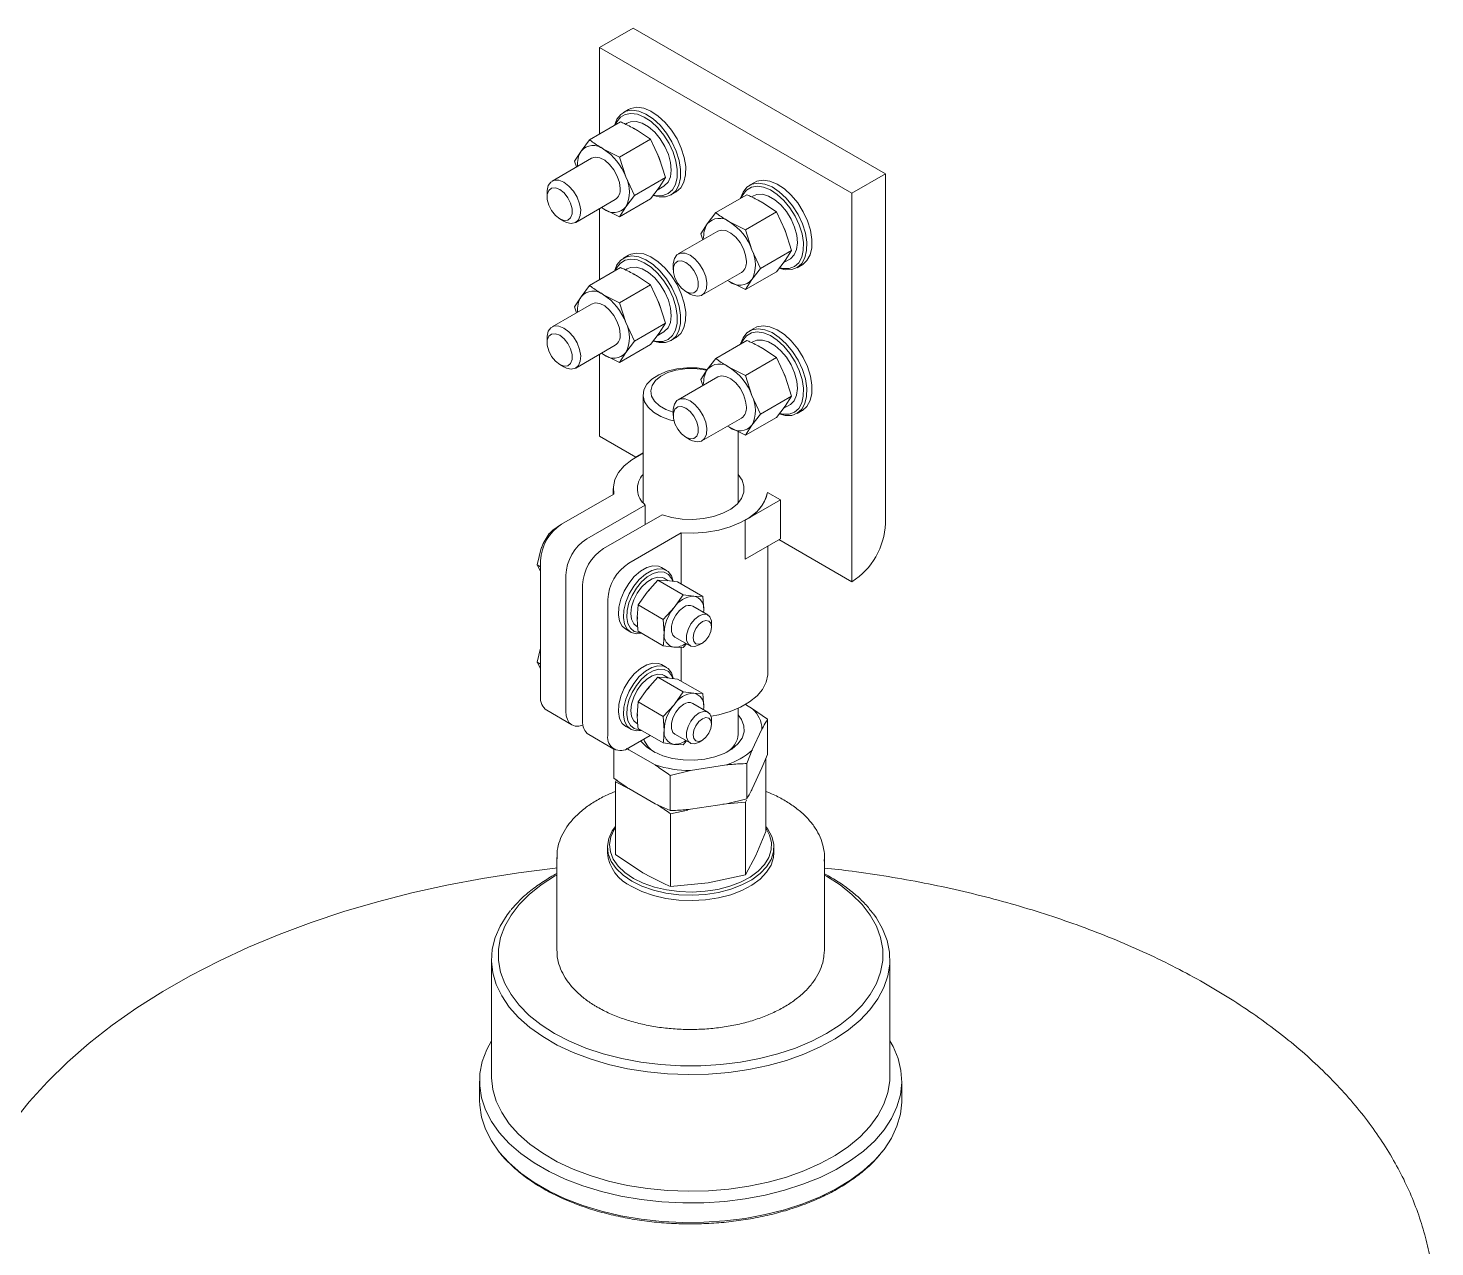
# Model space of a CAD drawing. Header units: millimetres. Extents: x 30710 to 48779, y -19256 to -8564.
# Drawn here: x 40227.6 to 40464.2, y -14666.8 to -14461.9 of the extents above; entities that cross this region are included whole.
import ezdxf

# ---------------------------------------------------------------- set-up
doc = ezdxf.new("R2010")
doc.units = ezdxf.units.MM
doc.header["$LTSCALE"] = 10
doc.layers.add('粗实线', color=4, linetype='Continuous', lineweight=18)

msp = doc.modelspace()

# ---------------------------------------------------------------- linework, layer by layer
at = {"layer": '粗实线'}
for p, q in [((40329.361, -14461.877), (40323.704, -14465.143)), ((40371.787, -14486.37), (40329.361, -14461.877)), ((40366.131, -14489.635), (40323.704, -14465.143)), ((40323.704, -14465.143), (40323.704, -14479.677)), ((40328.543, -14475.565), (40327.695, -14476.055)), ((40327.236, -14477.638), (40322.011, -14480.655)), ((40328.343, -14477.831), (40328.034, -14478.009)), ((40329.927, -14478.983), (40332.257, -14480.536)), ((40322.011, -14480.655), (40320.575, -14482.545)), ((40332.257, -14480.536), (40327.031, -14483.553)), ((40332.257, -14480.536), (40333.692, -14483.667)), ((40322.341, -14483.765), (40315.694, -14487.602)), ((40320.575, -14482.545), (40319.5, -14484.226)), ((40327.031, -14483.553), (40324.341, -14482.208)), ((40328.106, -14486.892), (40327.031, -14483.553)), ((40333.692, -14483.667), (40334.767, -14487.006)), ((40319.5, -14484.226), (40319.82, -14485.22)), ((40329.541, -14490.023), (40328.106, -14486.892)), ((40334.767, -14487.006), (40329.541, -14490.023)), ((40333.381, -14489.098), (40334.481, -14488.463)), ((40334.767, -14487.006), (40333.692, -14488.688)), ((40349.757, -14487.811), (40348.908, -14488.301)), ((40371.787, -14486.37), (40366.131, -14489.635)), ((40371.787, -14545.16), (40371.787, -14486.37)), ((40314.865, -14489.433), (40314.865, -14490.249)), ((40319.694, -14494.53), (40326.34, -14490.693)), ((40332.257, -14490.578), (40327.031, -14493.595)), ((40328.106, -14491.913), (40329.541, -14490.023)), ((40333.692, -14488.688), (40332.257, -14490.578)), ((40335.694, -14489.912), (40336.543, -14489.422)), ((40348.449, -14489.884), (40343.224, -14492.901)), ((40349.556, -14490.077), (40349.247, -14490.255)), ((40366.131, -14489.635), (40366.131, -14554.958)), ((40323.704, -14492.215), (40323.704, -14504.173)), ((40324.005, -14492.041), (40324.341, -14492.249)), ((40324.012, -14492.037), (40324.341, -14492.249)), ((40324.341, -14492.249), (40327.031, -14493.595)), ((40327.031, -14493.595), (40328.106, -14491.913)), ((40343.224, -14492.901), (40341.788, -14494.791)), ((40353.47, -14492.783), (40348.244, -14495.799)), ((40351.14, -14491.229), (40353.47, -14492.783)), ((40353.47, -14492.783), (40354.905, -14495.913)), ((40316.986, -14493.924), (40317.693, -14494.332)), ((40341.788, -14494.791), (40340.714, -14496.473)), ((40348.244, -14495.799), (40345.554, -14494.454)), ((40343.554, -14496.011), (40336.907, -14499.848)), ((40340.714, -14496.473), (40341.033, -14497.466)), ((40349.319, -14499.138), (40348.244, -14495.799)), ((40354.905, -14495.913), (40355.98, -14499.252)), ((40328.543, -14500.061), (40327.695, -14500.551)), ((40350.754, -14502.269), (40349.319, -14499.138)), ((40355.98, -14499.252), (40350.754, -14502.269)), ((40355.98, -14499.252), (40354.905, -14500.934)), ((40327.236, -14502.134), (40322.011, -14505.151)), ((40328.343, -14502.327), (40328.034, -14502.505)), ((40336.079, -14501.679), (40336.079, -14502.496)), ((40353.47, -14502.824), (40348.244, -14505.841)), ((40349.319, -14504.159), (40350.754, -14502.269)), ((40354.905, -14500.934), (40353.47, -14502.824)), ((40354.594, -14501.344), (40355.694, -14500.709)), ((40356.907, -14502.158), (40357.756, -14501.668)), ((40322.011, -14505.151), (40320.575, -14507.041)), ((40332.257, -14505.033), (40327.031, -14508.049)), ((40329.927, -14503.479), (40332.257, -14505.033)), ((40332.257, -14505.033), (40333.692, -14508.163)), ((40340.907, -14506.776), (40347.554, -14502.939)), ((40345.218, -14504.287), (40345.554, -14504.496)), ((40345.225, -14504.283), (40345.554, -14504.496)), ((40345.554, -14504.496), (40348.244, -14505.841)), ((40348.244, -14505.841), (40349.319, -14504.159)), ((40320.575, -14507.041), (40319.5, -14508.723)), ((40327.031, -14508.049), (40324.341, -14506.704)), ((40338.2, -14506.17), (40338.907, -14506.578)), ((40322.341, -14508.261), (40315.694, -14512.098)), ((40319.5, -14508.723), (40319.82, -14509.716)), ((40328.106, -14511.388), (40327.031, -14508.049)), ((40333.692, -14508.163), (40334.767, -14511.502)), ((40329.541, -14514.519), (40328.106, -14511.388)), ((40334.767, -14511.502), (40329.541, -14514.519)), ((40334.767, -14511.502), (40333.692, -14513.184)), ((40349.757, -14512.308), (40348.908, -14512.797)), ((40314.865, -14513.929), (40314.865, -14514.746)), ((40328.106, -14516.409), (40329.541, -14514.519)), ((40333.692, -14513.184), (40332.257, -14515.074)), ((40333.381, -14513.594), (40334.481, -14512.959)), ((40335.694, -14514.408), (40336.543, -14513.918)), ((40348.449, -14514.38), (40343.224, -14517.397)), ((40349.556, -14514.573), (40349.247, -14514.751)), ((40319.694, -14519.026), (40326.34, -14515.189)), ((40323.704, -14516.711), (40323.704, -14530.466)), ((40324.005, -14516.537), (40324.341, -14516.746)), ((40324.012, -14516.533), (40324.341, -14516.746)), ((40324.341, -14516.746), (40327.031, -14518.091)), ((40332.257, -14515.074), (40327.031, -14518.091)), ((40327.031, -14518.091), (40328.106, -14516.409)), ((40351.14, -14515.726), (40353.47, -14517.279)), ((40316.986, -14518.42), (40317.693, -14518.828)), ((40341.788, -14519.287), (40340.714, -14520.969)), ((40343.224, -14517.397), (40341.788, -14519.287)), ((40348.244, -14520.295), (40345.554, -14518.95)), ((40353.47, -14517.279), (40348.244, -14520.295)), ((40353.47, -14517.279), (40354.905, -14520.41)), ((40343.554, -14520.507), (40336.907, -14524.344)), ((40340.714, -14520.969), (40341.033, -14521.962)), ((40349.319, -14523.634), (40348.244, -14520.295)), ((40354.905, -14520.41), (40355.98, -14523.749)), ((40331.006, -14523.579), (40331.006, -14541.678)), ((40350.754, -14526.765), (40349.319, -14523.634)), ((40355.98, -14523.749), (40350.754, -14526.765)), ((40355.98, -14523.749), (40354.905, -14525.43)), ((40336.079, -14526.175), (40336.079, -14526.992)), ((40354.905, -14525.43), (40353.47, -14527.32)), ((40354.594, -14525.84), (40355.694, -14525.205)), ((40356.907, -14526.654), (40357.756, -14526.164)), ((40340.907, -14531.272), (40347.554, -14527.435)), ((40345.218, -14528.783), (40345.554, -14528.992)), ((40345.225, -14528.779), (40345.554, -14528.992)), ((40353.47, -14527.32), (40348.244, -14530.337)), ((40348.244, -14530.337), (40349.319, -14528.655)), ((40349.319, -14528.655), (40350.754, -14526.765)), ((40329.812, -14533.992), (40323.704, -14530.466)), ((40338.2, -14530.666), (40338.907, -14531.074)), ((40345.554, -14528.992), (40348.244, -14530.337)), ((40347.006, -14541.678), (40347.006, -14529.718)), ((40329.814, -14533.991), (40331.006, -14533.302)), ((40326.104, -14540.215), (40317.3, -14545.297)), ((40326.006, -14539.298), (40326.006, -14540.271)), ((40351.957, -14539.949), (40354.11, -14541.192)), ((40321.543, -14547.746), (40331.387, -14542.063)), ((40331.387, -14542.063), (40331.387, -14545.329)), ((40348.199, -14544.604), (40354.11, -14541.192)), ((40354.11, -14541.192), (40354.11, -14547.724)), ((40316.947, -14545.502), (40317.299, -14545.314)), ((40334.216, -14543.696), (40324.371, -14549.379)), ((40348.199, -14544.604), (40348.199, -14551.136)), ((40315.436, -14546.986), (40315.221, -14546.862)), ((40328.614, -14551.828), (40337.418, -14546.746)), ((40337.418, -14546.746), (40337.418, -14555.329)), ((40348.199, -14551.136), (40354.11, -14547.724)), ((40313.18, -14552.123), (40313.885, -14549.31)), ((40352.006, -14570.326), (40352.006, -14548.938)), ((40366.131, -14554.958), (40353.854, -14547.872)), ((40313.765, -14552.461), (40313.18, -14552.123)), ((40313.765, -14553.2), (40313.18, -14552.123)), ((40313.765, -14551.421), (40313.765, -14574.284)), ((40334.937, -14553.042), (40334.089, -14552.552)), ((40318.007, -14553.87), (40318.007, -14576.733)), ((40331.684, -14556.682), (40333.49, -14554.688)), ((40333.49, -14554.688), (40337.739, -14557.141)), ((40333.49, -14554.688), (40335.019, -14554.758)), ((40335.239, -14554.786), (40334.54, -14554.382)), ((40335.019, -14554.758), (40336.824, -14554.986)), ((40320.836, -14555.503), (40320.836, -14578.366)), ((40330.155, -14558.836), (40331.684, -14556.682)), ((40337.739, -14557.141), (40336.21, -14559.295)), ((40336.824, -14554.986), (40341.073, -14557.439)), ((40339.544, -14557.37), (40337.739, -14557.141)), ((40325.078, -14557.952), (40325.078, -14580.815)), ((40330.017, -14560.979), (40330.155, -14558.836)), ((40330.155, -14558.836), (40334.404, -14561.289)), ((40336.21, -14559.295), (40334.404, -14561.289)), ((40341.923, -14560.538), (40339.377, -14559.069)), ((40341.073, -14557.439), (40339.544, -14557.37)), ((40341.211, -14559.742), (40341.073, -14557.439)), ((40334.404, -14561.289), (40334.543, -14563.592)), ((40341.192, -14560.117), (40341.211, -14559.742)), ((40341.196, -14560.119), (40341.211, -14559.742)), ((40342.544, -14562.565), (40342.544, -14561.912)), ((40328.089, -14562.945), (40328.938, -14563.434)), ((40329.9, -14562.421), (40330.092, -14562.532)), ((40330.155, -14563.282), (40334.404, -14565.735)), ((40336.377, -14564.265), (40338.923, -14565.735)), ((40313.18, -14568.454), (40313.765, -14566.121)), ((40334.404, -14565.735), (40336.21, -14565.964)), ((40336.21, -14565.964), (40337.739, -14566.033)), ((40337.418, -14566.019), (40337.418, -14571.66)), ((40337.739, -14566.033), (40338.323, -14565.388)), ((40340.423, -14565.586), (40340.989, -14565.259)), ((40313.765, -14568.792), (40313.18, -14568.454)), ((40313.765, -14569.531), (40313.18, -14568.454)), ((40334.937, -14569.373), (40334.089, -14568.883)), ((40331.684, -14573.013), (40333.49, -14571.019)), ((40333.49, -14571.019), (40337.739, -14573.472)), ((40333.49, -14571.019), (40335.019, -14571.088)), ((40335.239, -14571.116), (40334.54, -14570.713)), ((40335.019, -14571.088), (40336.824, -14571.317)), ((40336.824, -14571.317), (40341.073, -14573.77)), ((40330.155, -14575.167), (40331.684, -14573.013)), ((40337.739, -14573.472), (40336.21, -14575.626)), ((40339.544, -14573.701), (40337.739, -14573.472)), ((40341.073, -14573.77), (40339.544, -14573.701)), ((40341.211, -14576.073), (40341.073, -14573.77)), ((40330.017, -14577.31), (40330.155, -14575.167)), ((40330.155, -14575.167), (40334.404, -14577.62)), ((40336.21, -14575.626), (40334.404, -14577.62)), ((40341.923, -14576.869), (40339.377, -14575.4)), ((40341.192, -14576.448), (40341.211, -14576.073)), ((40341.196, -14576.45), (40341.211, -14576.073)), ((40349.414, -14576.304), (40348.225, -14575.618)), ((40314.8, -14576.573), (40319.043, -14579.022)), ((40334.404, -14577.62), (40334.543, -14579.923)), ((40342.544, -14578.896), (40342.544, -14578.243)), ((40347.006, -14580.594), (40347.006, -14576.241)), ((40351.926, -14578.055), (40349.414, -14576.304)), ((40351.926, -14578.055), (40351.926, -14583.986)), ((40321.872, -14580.655), (40326.114, -14583.104)), ((40328.089, -14579.275), (40328.938, -14579.765)), ((40328.614, -14582.857), (40332.194, -14580.79)), ((40329.9, -14578.752), (40330.092, -14578.862)), ((40330.155, -14579.613), (40334.404, -14582.066)), ((40336.377, -14580.596), (40338.923, -14582.066)), ((40349.383, -14583.232), (40351.006, -14579.735)), ((40326.087, -14583.089), (40326.087, -14587.982)), ((40328.186, -14583.012), (40328.599, -14583.201)), ((40328.599, -14583.201), (40328.388, -14582.979)), ((40328.599, -14583.201), (40333.033, -14585.761)), ((40334.404, -14582.066), (40336.21, -14582.295)), ((40336.21, -14582.295), (40337.739, -14582.364)), ((40337.739, -14582.364), (40338.323, -14581.719)), ((40340.423, -14581.917), (40340.989, -14581.59)), ((40348.464, -14585.513), (40349.383, -14583.232)), ((40348.464, -14585.513), (40348.464, -14591.444)), ((40351.926, -14583.986), (40351.006, -14586.267)), ((40351.646, -14584.713), (40351.646, -14596.929)), ((40335.545, -14587.511), (40338.976, -14586.68)), ((40335.545, -14587.511), (40335.545, -14593.442)), ((40338.976, -14586.68), (40345.033, -14585.743)), ((40349.383, -14589.764), (40351.006, -14586.267)), ((40326.511, -14588.281), (40326.367, -14588.623)), ((40326.367, -14588.623), (40326.367, -14600.839)), ((40326.367, -14588.623), (40328.561, -14589.708)), ((40328.599, -14589.733), (40333.033, -14592.293)), ((40335.545, -14593.442), (40333.033, -14592.293)), ((40338.976, -14593.212), (40345.033, -14592.275)), ((40344.412, -14592.371), (40348.259, -14592.01)), ((40348.464, -14591.444), (40345.033, -14592.275)), ((40348.259, -14592.01), (40348.409, -14591.653)), ((40348.259, -14592.01), (40348.259, -14604.226)), ((40335.62, -14593.965), (40338.513, -14593.342)), ((40335.62, -14593.965), (40335.62, -14606.181)), ((40351.646, -14596.929), (40349.952, -14600.961)), ((40325.006, -14599.574), (40325.006, -14600.493)), ((40353.006, -14600.493), (40353.006, -14599.574)), ((40316.506, -14601.309), (40316.506, -14616.823)), ((40316.509, -14601.515), (40316.506, -14601.309)), ((40330.993, -14603.894), (40326.367, -14600.839)), ((40349.952, -14600.961), (40348.259, -14604.226)), ((40361.506, -14601.309), (40361.486, -14601.863)), ((40361.506, -14616.823), (40361.506, -14601.309)), ((40348.259, -14604.226), (40341.939, -14605.587)), ((40361.885, -14604.478), (40361.506, -14604.263)), ((40341.939, -14605.587), (40335.62, -14606.181)), ((40305.506, -14618.483), (40305.506, -14638.099)), ((40316.509, -14617.029), (40316.506, -14616.823)), ((40361.506, -14616.823), (40361.486, -14617.377)), ((40372.506, -14638.099), (40372.506, -14618.483)), ((40303.506, -14638.915), (40303.506, -14642.2)), ((40374.506, -14642.2), (40374.506, -14638.915))]:
    msp.add_line(p, q, dxfattribs=at)
for points in [[(40326.206, -14478.233), (40326.602, -14477.2), (40327.25, -14476.376), (40328.107, -14475.862), (40329.131, -14475.68), (40330.275, -14475.841), (40331.485, -14476.335), (40332.705, -14477.14), (40333.878, -14478.218), (40334.949, -14479.519), (40335.867, -14480.982), (40336.591, -14482.539), (40337.085, -14484.116), (40337.328, -14485.64), (40337.307, -14487.041), (40337.024, -14488.251), (40336.491, -14489.215), (40335.734, -14489.888), (40334.788, -14490.238)], [(40326.345, -14478.153), (40326.574, -14477.652), (40327.19, -14476.87), (40328.003, -14476.381), (40328.976, -14476.209), (40330.063, -14476.361), (40331.213, -14476.83), (40332.372, -14477.595), (40333.486, -14478.619), (40334.503, -14479.855), (40335.376, -14481.245), (40336.063, -14482.724), (40336.533, -14484.223), (40336.763, -14485.671), (40336.743, -14487.001), (40336.474, -14488.151), (40335.968, -14489.067), (40335.249, -14489.706), (40334.351, -14490.039)], [(40328.543, -14475.565), (40328.955, -14475.372), (40329.979, -14475.191), (40331.123, -14475.351), (40332.333, -14475.845), (40333.554, -14476.65), (40334.726, -14477.728), (40335.797, -14479.029), (40336.716, -14480.492), (40337.439, -14482.049), (40337.934, -14483.626), (40338.176, -14485.151), (40338.155, -14486.551), (40337.872, -14487.761), (40337.34, -14488.726), (40336.583, -14489.398), (40336.543, -14489.422)], [(40328.343, -14477.831), (40328.921, -14477.604), (40329.855, -14477.569), (40330.882, -14477.866), (40331.941, -14478.477), (40332.968, -14479.366), (40333.902, -14480.48), (40334.689, -14481.752), (40335.28, -14483.107), (40335.642, -14484.465), (40335.751, -14485.744), (40335.603, -14486.868), (40335.206, -14487.772), (40334.582, -14488.4), (40334.481, -14488.463)], [(40329.361, -14478.708), (40329.397, -14478.724), (40330.226, -14479.176)], [(40322.341, -14483.765), (40322.926, -14483.584), (40323.711, -14483.681), (40324.552, -14484.094), (40325.374, -14484.785), (40326.104, -14485.693), (40326.678, -14486.738), (40327.043, -14487.826), (40327.169, -14488.862)], [(40333.415, -14483.036), (40333.795, -14483.964), (40333.974, -14484.529)], [(40314.865, -14489.433), (40314.873, -14489.194), (40315.061, -14488.353), (40315.482, -14487.753), (40316.1, -14487.447), (40316.86, -14487.464), (40317.694, -14487.8)], [(40317.694, -14487.8), (40318.527, -14488.426), (40319.287, -14489.287), (40319.905, -14490.306), (40320.327, -14491.393), (40320.514, -14492.45), (40320.451, -14493.385), (40320.143, -14494.113), (40319.618, -14494.571), (40318.921, -14494.717), (40318.115, -14494.539), (40317.693, -14494.332)], [(40347.419, -14490.479), (40347.815, -14489.446), (40348.464, -14488.622), (40349.32, -14488.108), (40350.344, -14487.927), (40351.488, -14488.087), (40352.698, -14488.581), (40353.918, -14489.386), (40355.091, -14490.464), (40356.162, -14491.765), (40357.08, -14493.228), (40357.804, -14494.785), (40358.299, -14496.362), (40358.541, -14497.887), (40358.52, -14499.287), (40358.237, -14500.497), (40357.704, -14501.462), (40356.947, -14502.134), (40356.002, -14502.484)], [(40347.558, -14490.399), (40347.787, -14489.898), (40348.403, -14489.116), (40349.216, -14488.627), (40350.189, -14488.455), (40351.276, -14488.607), (40352.426, -14489.076), (40353.585, -14489.841), (40354.699, -14490.865), (40355.716, -14492.101), (40356.589, -14493.491), (40357.276, -14494.97), (40357.746, -14496.469), (40357.977, -14497.917), (40357.957, -14499.247), (40357.687, -14500.397), (40357.182, -14501.313), (40356.463, -14501.952), (40355.564, -14502.285)], [(40349.757, -14487.811), (40350.168, -14487.618), (40351.192, -14487.437), (40352.336, -14487.597), (40353.547, -14488.091), (40354.767, -14488.896), (40355.94, -14489.974), (40357.01, -14491.275), (40357.929, -14492.738), (40358.653, -14494.295), (40359.147, -14495.872), (40359.39, -14497.397), (40359.369, -14498.797), (40359.085, -14500.008), (40358.553, -14500.972), (40357.796, -14501.645), (40357.756, -14501.668)], [(40316.987, -14489.024), (40316.261, -14488.753), (40315.623, -14488.81), (40315.15, -14489.189), (40314.898, -14489.843), (40314.898, -14490.693), (40315.15, -14491.638), (40315.623, -14492.563), (40316.261, -14493.357), (40316.987, -14493.924), (40317.712, -14494.195), (40318.35, -14494.138), (40318.824, -14493.759), (40319.076, -14493.105), (40319.076, -14492.255), (40318.824, -14491.31), (40318.35, -14490.385), (40317.712, -14489.591), (40316.987, -14489.024)], [(40334.788, -14490.238), (40333.698, -14490.249), (40332.702, -14489.993)], [(40334.351, -14490.039), (40333.315, -14490.049), (40332.83, -14489.951)], [(40349.556, -14490.077), (40350.134, -14489.85), (40351.069, -14489.816), (40352.096, -14490.113), (40353.154, -14490.724), (40354.181, -14491.612), (40355.116, -14492.726), (40355.902, -14493.998), (40356.493, -14495.353), (40356.855, -14496.711), (40356.965, -14497.99), (40356.816, -14499.115), (40356.419, -14500.018), (40355.796, -14500.646), (40355.694, -14500.709)], [(40350.574, -14490.954), (40350.611, -14490.97), (40351.439, -14491.423)], [(40354.629, -14495.282), (40355.008, -14496.21), (40355.187, -14496.775)], [(40343.554, -14496.011), (40344.14, -14495.83), (40344.924, -14495.927), (40345.765, -14496.34), (40346.587, -14497.031), (40347.317, -14497.939), (40347.891, -14498.984), (40348.257, -14500.072), (40348.382, -14501.108)], [(40326.206, -14502.729), (40326.602, -14501.696), (40327.25, -14500.873), (40328.107, -14500.358), (40329.131, -14500.177), (40330.275, -14500.337), (40331.485, -14500.831), (40332.705, -14501.636), (40333.878, -14502.714), (40334.949, -14504.015), (40335.867, -14505.478), (40336.591, -14507.035), (40337.085, -14508.612), (40337.328, -14510.137), (40337.307, -14511.537), (40337.024, -14512.747), (40336.491, -14513.712), (40335.734, -14514.384), (40334.788, -14514.734)], [(40328.543, -14500.061), (40328.955, -14499.868), (40329.979, -14499.687), (40331.123, -14499.847), (40332.333, -14500.341), (40333.554, -14501.146), (40334.726, -14502.224), (40335.797, -14503.525), (40336.716, -14504.988), (40337.439, -14506.545), (40337.934, -14508.122), (40338.176, -14509.647), (40338.155, -14511.047), (40337.872, -14512.258), (40337.34, -14513.222), (40336.583, -14513.895), (40336.543, -14513.918)], [(40336.079, -14501.679), (40336.086, -14501.44), (40336.274, -14500.599), (40336.696, -14499.999), (40337.314, -14499.694), (40338.073, -14499.71), (40338.907, -14500.046)], [(40338.907, -14500.046), (40339.741, -14500.672), (40340.5, -14501.533), (40341.118, -14502.552), (40341.54, -14503.639), (40341.727, -14504.696), (40341.664, -14505.631), (40341.356, -14506.359), (40340.831, -14506.817), (40340.134, -14506.963), (40339.329, -14506.785), (40338.907, -14506.578)], [(40326.345, -14502.649), (40326.574, -14502.148), (40327.19, -14501.366), (40328.003, -14500.877), (40328.976, -14500.705), (40330.063, -14500.857), (40331.213, -14501.327), (40332.372, -14502.091), (40333.486, -14503.116), (40334.503, -14504.352), (40335.376, -14505.741), (40336.063, -14507.22), (40336.533, -14508.719), (40336.763, -14510.167), (40336.743, -14511.497), (40336.474, -14512.647), (40335.968, -14513.563), (40335.249, -14514.203), (40334.351, -14514.535)], [(40328.343, -14502.327), (40328.921, -14502.1), (40329.855, -14502.066), (40330.882, -14502.363), (40331.941, -14502.974), (40332.968, -14503.862), (40333.902, -14504.976), (40334.689, -14506.248), (40335.28, -14507.603), (40335.642, -14508.961), (40335.751, -14510.24), (40335.603, -14511.365), (40335.206, -14512.268), (40334.582, -14512.896), (40334.481, -14512.959)], [(40338.2, -14501.271), (40337.474, -14500.999), (40336.836, -14501.057), (40336.363, -14501.435), (40336.111, -14502.089), (40336.111, -14502.94), (40336.363, -14503.884), (40336.836, -14504.81), (40337.474, -14505.603), (40338.2, -14506.17), (40338.925, -14506.441), (40339.563, -14506.384), (40340.037, -14506.006), (40340.289, -14505.352), (40340.289, -14504.501), (40340.037, -14503.556), (40339.563, -14502.631), (40338.925, -14501.837), (40338.2, -14501.271)], [(40356.002, -14502.484), (40354.911, -14502.495), (40353.916, -14502.239)], [(40355.564, -14502.285), (40354.528, -14502.295), (40354.043, -14502.197)], [(40329.361, -14503.204), (40329.397, -14503.22), (40330.226, -14503.673)], [(40333.415, -14507.532), (40333.795, -14508.461), (40333.974, -14509.025)], [(40322.341, -14508.261), (40322.926, -14508.08), (40323.711, -14508.177), (40324.552, -14508.59), (40325.374, -14509.281), (40326.104, -14510.189), (40326.678, -14511.234), (40327.043, -14512.323), (40327.169, -14513.358)], [(40314.865, -14513.929), (40314.873, -14513.69), (40315.061, -14512.849), (40315.482, -14512.249), (40316.1, -14511.944), (40316.86, -14511.96), (40317.694, -14512.296)], [(40317.694, -14512.296), (40318.527, -14512.922), (40319.287, -14513.783), (40319.905, -14514.802), (40320.327, -14515.889), (40320.514, -14516.946), (40320.451, -14517.881), (40320.143, -14518.609), (40319.618, -14519.067), (40318.921, -14519.213), (40318.115, -14519.035), (40317.693, -14518.828)], [(40349.757, -14512.308), (40350.168, -14512.114), (40351.192, -14511.933), (40352.336, -14512.093), (40353.547, -14512.587), (40354.767, -14513.392), (40355.94, -14514.47), (40357.01, -14515.771), (40357.929, -14517.234), (40358.653, -14518.791), (40359.147, -14520.368), (40359.39, -14521.893), (40359.369, -14523.293), (40359.085, -14524.504), (40358.553, -14525.468), (40357.796, -14526.141), (40357.756, -14526.164)], [(40316.987, -14513.521), (40316.261, -14513.25), (40315.623, -14513.307), (40315.15, -14513.685), (40314.898, -14514.339), (40314.898, -14515.19), (40315.15, -14516.135), (40315.623, -14517.06), (40316.261, -14517.853), (40316.987, -14518.42), (40317.712, -14518.691), (40318.35, -14518.634), (40318.824, -14518.256), (40319.076, -14517.602), (40319.076, -14516.751), (40318.824, -14515.806), (40318.35, -14514.881), (40317.712, -14514.087), (40316.987, -14513.521)], [(40334.788, -14514.734), (40333.698, -14514.745), (40332.702, -14514.489)], [(40334.351, -14514.535), (40333.315, -14514.545), (40332.83, -14514.447)], [(40347.419, -14514.975), (40347.815, -14513.942), (40348.464, -14513.119), (40349.32, -14512.604), (40350.344, -14512.423), (40351.488, -14512.583), (40352.698, -14513.077), (40353.918, -14513.882), (40355.091, -14514.96), (40356.162, -14516.261), (40357.08, -14517.724), (40357.804, -14519.281), (40358.299, -14520.858), (40358.541, -14522.383), (40358.52, -14523.783), (40358.237, -14524.994), (40357.704, -14525.958), (40356.947, -14526.631), (40356.002, -14526.981)], [(40347.558, -14514.895), (40347.787, -14514.394), (40348.403, -14513.612), (40349.216, -14513.124), (40350.189, -14512.951), (40351.276, -14513.103), (40352.426, -14513.573), (40353.585, -14514.337), (40354.699, -14515.362), (40355.716, -14516.598), (40356.589, -14517.988), (40357.276, -14519.466), (40357.746, -14520.965), (40357.977, -14522.413), (40357.957, -14523.743), (40357.687, -14524.893), (40357.182, -14525.809), (40356.463, -14526.449), (40355.564, -14526.781)], [(40349.556, -14514.573), (40350.134, -14514.346), (40351.069, -14514.312), (40352.096, -14514.609), (40353.154, -14515.22), (40354.181, -14516.109), (40355.116, -14517.222), (40355.902, -14518.494), (40356.493, -14519.849), (40356.855, -14521.207), (40356.965, -14522.486), (40356.816, -14523.611), (40356.419, -14524.514), (40355.796, -14525.142), (40355.694, -14525.205)], [(40350.574, -14515.45), (40350.611, -14515.466), (40351.439, -14515.919)], [(40336.207, -14527.905), (40335.452, -14527.716), (40333.994, -14527.179), (40332.771, -14526.472), (40331.839, -14525.631), (40331.243, -14524.694), (40331.009, -14523.704), (40331.15, -14522.709), (40331.657, -14521.754), (40332.509, -14520.885), (40333.664, -14520.141), (40335.069, -14519.559), (40336.658, -14519.164), (40338.357, -14518.976), (40340.086, -14519.003), (40341.765, -14519.244), (40341.85, -14519.262)], [(40336.079, -14526.446), (40334.85, -14526.001), (40333.75, -14525.366), (40332.933, -14524.602), (40332.444, -14523.749), (40332.308, -14522.854), (40332.534, -14521.965), (40333.108, -14521.131), (40334.001, -14520.395), (40335.163, -14519.798), (40336.532, -14519.372), (40338.035, -14519.139), (40339.59, -14519.113), (40341.114, -14519.295), (40341.81, -14519.453)], [(40343.554, -14520.507), (40344.14, -14520.326), (40344.924, -14520.424), (40345.765, -14520.836), (40346.587, -14521.527), (40347.317, -14522.436), (40347.891, -14523.48), (40348.257, -14524.569), (40348.382, -14525.604)], [(40354.629, -14519.778), (40355.008, -14520.707), (40355.187, -14521.271)], [(40336.079, -14526.175), (40336.086, -14525.936), (40336.274, -14525.095), (40336.696, -14524.495), (40337.314, -14524.19), (40338.073, -14524.206), (40338.907, -14524.542)], [(40338.2, -14525.767), (40337.474, -14525.496), (40336.836, -14525.553), (40336.363, -14525.931), (40336.111, -14526.585), (40336.111, -14527.436), (40336.363, -14528.381), (40336.836, -14529.306), (40337.474, -14530.099), (40338.2, -14530.666), (40338.925, -14530.937), (40339.563, -14530.88), (40340.037, -14530.502), (40340.289, -14529.848), (40340.289, -14528.997), (40340.037, -14528.052), (40339.563, -14527.127), (40338.925, -14526.333), (40338.2, -14525.767)], [(40338.907, -14524.542), (40339.741, -14525.168), (40340.5, -14526.029), (40341.118, -14527.048), (40341.54, -14528.135), (40341.727, -14529.192), (40341.664, -14530.127), (40341.356, -14530.855), (40340.831, -14531.313), (40340.134, -14531.459), (40339.329, -14531.281), (40338.907, -14531.074)], [(40356.002, -14526.981), (40354.911, -14526.991), (40353.916, -14526.735)], [(40355.564, -14526.781), (40354.528, -14526.791), (40354.043, -14526.693)], [(40331.006, -14533.382), (40330.613, -14533.566), (40329.095, -14534.442), (40327.846, -14535.449), (40326.901, -14536.561), (40326.286, -14537.748), (40326.018, -14538.977), (40326.104, -14540.215)], [(40331.006, -14533.382), (40330.651, -14533.548), (40329.814, -14533.991)], [(40347.006, -14536.917), (40347.65, -14537.85), (40347.977, -14538.876), (40347.942, -14539.92), (40347.546, -14540.938), (40346.806, -14541.89), (40345.751, -14542.738), (40344.424, -14543.446), (40342.878, -14543.988), (40341.176, -14544.34), (40339.387, -14544.488), (40337.582, -14544.428), (40335.835, -14544.16), (40334.216, -14543.696)], [(40337.418, -14546.746), (40339.562, -14546.795), (40341.691, -14546.641), (40343.746, -14546.286), (40345.673, -14545.74), (40347.418, -14545.019), (40348.934, -14544.143), (40350.179, -14543.134), (40351.12, -14542.021), (40351.731, -14540.833), (40351.957, -14539.949)], [(40328.089, -14562.945), (40327.507, -14562.441), (40327.054, -14561.592), (40326.855, -14560.5), (40326.921, -14559.236), (40327.25, -14557.878), (40327.82, -14556.513), (40328.595, -14555.224), (40329.527, -14554.095), (40330.557, -14553.195), (40331.621, -14552.581), (40332.651, -14552.292), (40333.583, -14552.345), (40334.089, -14552.552)], [(40330.752, -14563.627), (40329.893, -14563.711), (40329.033, -14563.486), (40328.355, -14562.931), (40327.902, -14562.081), (40327.703, -14560.99), (40327.77, -14559.726), (40328.098, -14558.368), (40328.668, -14557.002), (40329.444, -14555.714), (40330.376, -14554.585), (40331.406, -14553.685), (40332.469, -14553.071), (40333.499, -14552.781), (40334.431, -14552.835), (40335.206, -14553.228), (40335.776, -14553.936), (40336.09, -14554.839)], [(40330.552, -14563.512), (40330.313, -14563.51), (40329.51, -14563.3), (40328.877, -14562.782), (40328.454, -14561.989), (40328.268, -14560.97), (40328.331, -14559.79), (40328.637, -14558.523), (40329.169, -14557.248), (40329.893, -14556.046), (40330.762, -14554.991), (40331.724, -14554.151), (40332.716, -14553.578), (40333.678, -14553.308), (40334.548, -14553.358), (40335.271, -14553.725), (40335.803, -14554.386), (40336.007, -14554.877)], [(40329.9, -14562.421), (40329.432, -14562.01), (40329.064, -14561.262), (40328.939, -14560.296), (40329.064, -14559.184), (40329.432, -14558.013), (40330.013, -14556.871), (40330.764, -14555.846), (40331.626, -14555.018), (40332.534, -14554.448), (40333.418, -14554.182), (40334.209, -14554.239), (40334.54, -14554.382)], [(40331.713, -14556.717), (40331.895, -14556.499), (40332.077, -14556.298)], [(40336.377, -14564.265), (40336.04, -14563.952), (40335.788, -14563.298), (40335.788, -14562.448), (40336.04, -14561.503), (40336.513, -14560.578), (40337.152, -14559.784), (40337.877, -14559.217)], [(40330.08, -14561.243), (40330.07, -14560.949), (40330.071, -14560.838)], [(40340.423, -14565.586), (40340.423, -14565.586), (40339.697, -14565.857), (40339.059, -14565.8), (40338.586, -14565.422), (40338.334, -14564.768), (40338.334, -14563.917), (40338.586, -14562.972), (40339.059, -14562.047), (40339.697, -14561.254), (40340.423, -14560.687)], [(40340.988, -14561.667), (40340.393, -14562.147), (40339.888, -14562.828), (40339.551, -14563.605), (40339.433, -14564.361), (40339.551, -14564.98), (40339.888, -14565.368), (40340.393, -14565.467), (40340.988, -14565.26), (40341.584, -14564.779), (40342.088, -14564.098), (40342.426, -14563.321), (40342.544, -14562.565), (40342.426, -14561.946), (40342.088, -14561.558), (40341.584, -14561.46), (40340.988, -14561.667)], [(40340.423, -14560.687), (40341.148, -14560.416), (40341.786, -14560.473), (40342.26, -14560.851), (40342.512, -14561.505), (40342.544, -14561.912)], [(40328.089, -14579.275), (40327.507, -14578.772), (40327.054, -14577.922), (40326.855, -14576.831), (40326.921, -14575.567), (40327.25, -14574.209), (40327.82, -14572.843), (40328.595, -14571.555), (40329.527, -14570.426), (40330.557, -14569.526), (40331.621, -14568.912), (40332.651, -14568.622), (40333.583, -14568.676), (40334.089, -14568.883)], [(40330.752, -14579.957), (40329.893, -14580.042), (40329.033, -14579.817), (40328.355, -14579.262), (40327.902, -14578.412), (40327.703, -14577.321), (40327.77, -14576.057), (40328.098, -14574.699), (40328.668, -14573.333), (40329.444, -14572.045), (40330.376, -14570.915), (40331.406, -14570.015), (40332.469, -14569.401), (40333.499, -14569.112), (40334.431, -14569.166), (40335.206, -14569.559), (40335.776, -14570.267), (40336.09, -14571.169)], [(40330.552, -14579.842), (40330.313, -14579.841), (40329.51, -14579.63), (40328.877, -14579.113), (40328.454, -14578.319), (40328.268, -14577.301), (40328.331, -14576.121), (40328.637, -14574.854), (40329.169, -14573.579), (40329.893, -14572.377), (40330.762, -14571.322), (40331.724, -14570.482), (40332.716, -14569.909), (40333.678, -14569.639), (40334.548, -14569.689), (40335.271, -14570.056), (40335.803, -14570.717), (40336.007, -14571.208)], [(40329.9, -14578.752), (40329.432, -14578.34), (40329.064, -14577.593), (40328.939, -14576.627), (40329.064, -14575.515), (40329.432, -14574.343), (40330.013, -14573.202), (40330.764, -14572.177), (40331.626, -14571.348), (40332.534, -14570.779), (40333.418, -14570.513), (40334.209, -14570.57), (40334.54, -14570.713)], [(40342.446, -14577.563), (40343.746, -14577.314), (40345.673, -14576.769), (40347.418, -14576.048), (40348.934, -14575.171), (40350.179, -14574.163), (40351.12, -14573.049), (40351.731, -14571.862), (40351.996, -14570.632), (40352.006, -14570.326)], [(40331.713, -14573.048), (40331.895, -14572.83), (40332.077, -14572.629)], [(40336.377, -14580.596), (40336.04, -14580.283), (40335.788, -14579.629), (40335.788, -14578.779), (40336.04, -14577.834), (40336.513, -14576.909), (40337.152, -14576.115), (40337.877, -14575.548)], [(40318.007, -14576.733), (40318.075, -14577.49), (40318.276, -14578.14), (40318.603, -14578.657), (40319.043, -14579.022), (40319.579, -14579.221), (40320.19, -14579.245), (40320.853, -14579.094), (40320.896, -14579.079)], [(40330.08, -14577.573), (40330.07, -14577.28), (40330.071, -14577.169)], [(40340.423, -14581.917), (40340.423, -14581.917), (40339.697, -14582.188), (40339.059, -14582.131), (40338.586, -14581.753), (40338.334, -14581.099), (40338.334, -14580.248), (40338.586, -14579.303), (40339.059, -14578.378), (40339.697, -14577.584), (40340.423, -14577.018)], [(40340.988, -14577.998), (40340.393, -14578.478), (40339.888, -14579.159), (40339.551, -14579.936), (40339.433, -14580.692), (40339.551, -14581.311), (40339.888, -14581.699), (40340.393, -14581.797), (40340.988, -14581.59), (40341.584, -14581.11), (40342.088, -14580.429), (40342.426, -14579.652), (40342.544, -14578.896), (40342.426, -14578.277), (40342.088, -14577.889), (40341.584, -14577.791), (40340.988, -14577.998)], [(40340.423, -14577.018), (40341.148, -14576.747), (40341.786, -14576.804), (40342.26, -14577.182), (40342.512, -14577.836), (40342.544, -14578.243)], [(40347.006, -14577.333), (40347.589, -14578.13), (40347.979, -14579.161), (40348.002, -14580.216), (40347.656, -14581.251), (40346.956, -14582.226), (40345.931, -14583.099), (40344.622, -14583.835), (40343.084, -14584.404), (40341.378, -14584.783)], [(40341.378, -14584.783), (40339.575, -14584.956), (40337.749, -14584.915), (40335.975, -14584.663), (40334.325, -14584.211), (40332.866, -14583.575), (40331.659, -14582.783), (40330.752, -14581.868), (40330.626, -14581.695)], [(40329.107, -14605.289), (40327.647, -14604.298), (40326.481, -14603.185), (40325.64, -14601.978), (40325.145, -14600.71), (40325.009, -14599.411), (40325.236, -14598.117), (40325.819, -14596.861), (40326.367, -14596.098)], [(40329.372, -14604.83), (40327.951, -14603.865), (40326.817, -14602.782), (40325.998, -14601.608), (40325.517, -14600.373), (40325.384, -14599.109), (40325.605, -14597.85), (40326.172, -14596.627), (40326.367, -14596.33)], [(40351.646, -14596.098), (40351.994, -14596.556), (40352.664, -14597.798), (40352.981, -14599.086), (40352.935, -14600.386), (40352.529, -14601.666), (40351.773, -14602.891), (40350.686, -14604.03), (40349.296, -14605.054), (40347.64, -14605.936), (40345.761, -14606.653), (40343.706, -14607.187), (40341.53, -14607.524), (40339.288, -14607.654), (40337.039, -14607.576), (40334.841, -14607.29), (40332.751, -14606.804), (40330.823, -14606.132), (40329.107, -14605.289)], [(40351.646, -14596.33), (40351.646, -14596.331), (40352.298, -14597.54), (40352.607, -14598.793), (40352.562, -14600.058), (40352.167, -14601.304), (40351.431, -14602.496), (40350.373, -14603.605), (40349.021, -14604.601), (40347.409, -14605.459), (40345.58, -14606.157), (40343.58, -14606.677), (40341.462, -14607.004), (40339.281, -14607.132), (40337.092, -14607.055), (40334.953, -14606.777), (40332.919, -14606.305), (40331.042, -14605.65), (40329.372, -14604.83)], [(40353.006, -14600.493), (40352.935, -14601.305), (40352.529, -14602.584), (40351.773, -14603.81), (40350.686, -14604.949), (40349.296, -14605.973), (40347.64, -14606.855), (40345.761, -14607.572), (40343.706, -14608.106), (40341.53, -14608.442), (40339.288, -14608.573), (40337.039, -14608.494), (40334.841, -14608.209), (40332.751, -14607.723), (40330.823, -14607.05), (40329.107, -14606.207)], [(40316.506, -14603.077), (40316.234, -14603.102), (40310.084, -14603.872), (40304.004, -14604.824), (40298.01, -14605.957), (40292.116, -14607.269), (40286.337, -14608.757), (40280.686, -14610.418), (40275.177, -14612.25), (40269.825, -14614.248), (40264.642, -14616.41), (40259.642, -14618.731), (40254.838, -14621.206), (40250.242, -14623.832), (40245.866, -14626.604), (40241.724, -14629.515), (40237.828, -14632.56), (40234.19, -14635.731), (40230.822, -14639.02), (40227.736, -14642.419), (40224.941, -14645.916)], [(40316.506, -14604.263), (40316.128, -14604.478), (40313.862, -14605.931), (40311.871, -14607.513), (40310.178, -14609.206), (40308.8, -14610.992), (40307.754, -14612.851), (40307.049, -14614.764), (40306.695, -14616.708), (40306.695, -14618.663), (40307.049, -14620.607), (40307.754, -14622.52), (40308.8, -14624.379), (40310.178, -14626.165), (40311.871, -14627.858), (40313.862, -14629.44), (40316.128, -14630.893), (40318.645, -14632.201), (40321.384, -14633.35), (40324.317, -14634.328), (40327.411, -14635.123), (40330.632, -14635.727), (40333.945, -14636.134), (40337.313, -14636.338), (40340.7, -14636.338), (40344.068, -14636.134), (40347.381, -14635.727), (40350.601, -14635.123), (40353.695, -14634.328), (40356.628, -14633.35), (40359.368, -14632.201), (40361.885, -14630.893), (40364.151, -14629.44), (40366.142, -14627.858), (40367.835, -14626.165), (40369.213, -14624.379), (40370.259, -14622.52), (40370.963, -14620.607), (40371.317, -14618.663), (40371.317, -14616.708), (40370.963, -14614.764), (40370.259, -14612.851), (40369.213, -14610.992), (40367.835, -14609.206), (40366.142, -14607.513), (40364.151, -14605.931), (40361.885, -14604.478)], [(40308.725, -14610.211), (40308.14, -14610.967), (40306.965, -14612.839), (40306.129, -14614.771), (40305.642, -14616.742), (40305.509, -14618.732), (40305.731, -14620.719), (40306.306, -14622.682), (40307.227, -14624.601), (40308.485, -14626.455), (40310.067, -14628.224), (40311.955, -14629.891), (40314.13, -14631.436), (40316.569, -14632.844), (40319.246, -14634.099), (40322.132, -14635.19), (40325.197, -14636.103), (40328.408, -14636.829), (40331.732, -14637.361), (40335.133, -14637.693), (40338.575, -14637.821), (40342.022, -14637.744), (40345.436, -14637.463), (40348.782, -14636.98), (40352.025, -14636.302), (40355.13, -14635.435), (40358.064, -14634.388), (40360.796, -14633.173), (40363.297, -14631.801), (40365.54, -14630.289), (40367.502, -14628.651), (40369.162, -14626.906), (40370.502, -14625.071), (40371.509, -14623.167), (40372.171, -14621.213), (40372.481, -14619.23), (40372.437, -14617.239), (40372.038, -14615.261), (40371.289, -14613.318), (40370.198, -14611.429), (40369.747, -14610.797)], [(40305.506, -14632.134), (40304.716, -14633.611), (40303.972, -14635.609), (40303.575, -14637.639), (40303.531, -14639.682), (40303.84, -14641.717), (40304.498, -14643.724), (40305.499, -14645.684), (40306.832, -14647.577), (40308.486, -14649.383), (40310.443, -14651.085), (40312.684, -14652.666), (40315.187, -14654.111), (40317.926, -14655.405), (40320.874, -14656.534), (40324.003, -14657.489), (40327.281, -14658.259), (40330.676, -14658.837), (40334.153, -14659.217), (40337.679, -14659.395), (40341.218, -14659.369), (40344.735, -14659.141), (40348.194, -14658.711), (40351.563, -14658.084), (40354.807, -14657.267), (40357.894, -14656.268), (40360.793, -14655.096), (40363.475, -14653.764), (40365.914, -14652.283), (40368.086, -14650.67), (40369.969, -14648.94), (40371.544, -14647.111), (40372.796, -14645.2), (40373.712, -14643.226), (40374.283, -14641.21), (40374.504, -14639.171), (40374.371, -14637.129), (40373.887, -14635.105), (40373.057, -14633.119), (40372.506, -14632.134)], [(40305.506, -14638.099), (40305.509, -14638.348), (40305.731, -14640.335), (40306.306, -14642.298), (40307.227, -14644.217), (40308.485, -14646.071), (40310.067, -14647.84), (40311.955, -14649.506), (40314.13, -14651.052), (40316.569, -14652.46), (40319.246, -14653.715), (40322.132, -14654.805), (40325.197, -14655.719), (40328.408, -14656.445), (40331.732, -14656.977), (40335.133, -14657.308), (40338.575, -14657.436), (40342.022, -14657.36), (40345.436, -14657.079), (40348.782, -14656.596), (40352.025, -14655.918), (40355.13, -14655.051), (40358.064, -14654.004), (40360.796, -14652.788), (40363.297, -14651.417), (40365.54, -14649.905), (40367.502, -14648.267), (40369.162, -14646.522), (40370.502, -14644.687), (40371.509, -14642.783), (40372.171, -14640.829), (40372.481, -14638.846), (40372.506, -14638.099)], [(40303.506, -14642.2), (40303.531, -14642.967), (40303.84, -14645.002), (40304.498, -14647.009), (40305.499, -14648.969), (40306.832, -14650.861), (40308.486, -14652.668), (40310.443, -14654.37), (40312.684, -14655.951), (40315.187, -14657.396), (40317.926, -14658.69), (40320.874, -14659.819), (40324.003, -14660.774), (40327.281, -14661.544), (40330.676, -14662.122), (40334.153, -14662.502), (40337.679, -14662.68), (40341.218, -14662.654), (40344.735, -14662.426), (40348.194, -14661.996), (40351.563, -14661.369), (40354.807, -14660.552), (40357.894, -14659.553), (40360.793, -14658.381), (40363.475, -14657.048), (40365.914, -14655.568), (40368.086, -14653.955), (40369.969, -14652.225), (40371.544, -14650.396), (40372.796, -14648.485), (40373.712, -14646.511), (40374.283, -14644.495), (40374.504, -14642.456), (40374.506, -14642.2)]]:
    msp.add_lwpolyline(points, dxfattribs=at)
for centre, radius, start, end in [((40324.121, -14484.678), 4.138, 148.96263, 186.0237), ((40322.63, -14484.302), 2.704, 50.75183, 139.4672), ((40319.251, -14490.155), 9.437, 20.22711, 57.36203), ((40323.085, -14489.402), 5.614, 333.43643, 26.56357), ((40325.221, -14489.083), 1.961, 304.82234, 6.48984), ((40326.051, -14490.156), 2.704, 230.75183, 319.4672), ((40345.334, -14496.924), 4.138, 148.96263, 186.0237), ((40343.843, -14496.548), 2.704, 50.75183, 139.4672), ((40340.464, -14502.401), 9.437, 20.22711, 57.36203), ((40344.298, -14501.649), 5.614, 333.43643, 26.56357), ((40346.434, -14501.329), 1.961, 304.82234, 6.48984), ((40347.264, -14502.402), 2.704, 230.75183, 319.4672), ((40324.121, -14509.175), 4.138, 148.96263, 186.0237), ((40322.63, -14508.798), 2.704, 50.75183, 139.4672), ((40319.251, -14514.651), 9.437, 20.22711, 57.36203), ((40323.085, -14513.899), 5.614, 333.43643, 26.56357), ((40325.221, -14513.579), 1.961, 304.82234, 6.48984), ((40326.051, -14514.652), 2.704, 230.75183, 319.4672), ((40345.334, -14521.421), 4.138, 148.96263, 186.0237), ((40343.843, -14521.044), 2.704, 50.75183, 139.4672), ((40340.464, -14526.897), 9.437, 20.22711, 57.36203), ((40344.298, -14526.145), 5.614, 333.43643, 26.56357), ((40346.434, -14525.826), 1.961, 304.82234, 6.48984), ((40347.264, -14526.898), 2.704, 230.75183, 319.4672), ((40333.565, -14539.315), 3.506, 136.86071, 231.60721), ((40345.198, -14538.336), 6.949, 295.58545, 346.5784), ((40321.441, -14551.77), 7.684, 122.60548, 177.39452), ((40359.506, -14544.602), 12.294, 302.60548, 357.39452), ((40325.683, -14554.219), 7.684, 122.60548, 177.39452), ((40328.512, -14555.852), 7.684, 122.60548, 177.39452), ((40332.754, -14558.301), 7.684, 122.60548, 177.39452), ((40341.773, -14563.925), 7.238, 140.22793, 177.36071), ((40339.802, -14561.667), 4.304, 93.42954, 146.56509), ((40338.746, -14560.35), 1.428, 63.79572, 127.51474), ((40339.165, -14559.409), 2.074, 350.74812, 79.45322), ((40336.589, -14563.925), 2.074, 170.74812, 259.45322), ((40336.263, -14562.759), 3.205, 269.0586, 307.10707), ((40339.802, -14577.997), 4.304, 93.42954, 146.56509), ((40339.165, -14575.74), 2.074, 350.74812, 79.45322), ((40316.215, -14574.554), 2.465, 173.70115, 234.98667), ((40341.773, -14580.256), 7.238, 140.22793, 177.36071), ((40338.746, -14576.681), 1.428, 63.79572, 127.51474), ((40323.286, -14578.636), 2.465, 173.70115, 234.98667), ((40346.069, -14579.941), 4.942, 2.39908, 47.39784), ((40327.234, -14581.165), 2.184, 170.78596, 309.20329), ((40336.589, -14580.256), 2.074, 170.74812, 259.45322), ((40343.248, -14580.316), 3.768, 297.81355, 355.76229), ((40335.168, -14579.936), 4.296, 199.9773, 239.79018), ((40336.263, -14579.09), 3.205, 269.0586, 307.10707), ((40341.741, -14575.016), 11.221, 287.06335, 312.93128), ((40338.897, -14567.518), 19.162, 252.17981, 270.23411), ((40331.925, -14599.857), 6.948, 185.25087, 246.06927)]:
    msp.add_arc(centre, radius, start, end, dxfattribs=at)
for points, knots in [([(40327.236, -14477.638), (40327.449, -14477.733), (40328.389, -14478.151), (40329.256, -14478.62), (40329.927, -14478.983)], [0, 0, 0, 0, 0.6803421, 3.0089306, 3.0089306, 3.0089306, 3.0089306]), ([(40324.341, -14482.208), (40323.712, -14481.821), (40322.899, -14481.32), (40322.174, -14480.778), (40322.011, -14480.655)], [0, 0, 0, 0, 2.1680194, 2.8014481, 2.8014481, 2.8014481, 2.8014481]), ([(40348.449, -14489.884), (40348.662, -14489.979), (40349.602, -14490.397), (40350.469, -14490.866), (40351.14, -14491.229)], [0, 0, 0, 0, 0.6803421, 3.0089306, 3.0089306, 3.0089306, 3.0089306]), ([(40345.554, -14494.454), (40344.925, -14494.067), (40344.112, -14493.566), (40343.388, -14493.024), (40343.224, -14492.901)], [0, 0, 0, 0, 2.1680194, 2.8014481, 2.8014481, 2.8014481, 2.8014481]), ([(40327.236, -14502.134), (40327.449, -14502.229), (40328.389, -14502.647), (40329.256, -14503.116), (40329.927, -14503.479)], [0, 0, 0, 0, 0.6803421, 3.0089306, 3.0089306, 3.0089306, 3.0089306]), ([(40324.341, -14506.704), (40323.712, -14506.317), (40322.899, -14505.817), (40322.174, -14505.274), (40322.011, -14505.151)], [0, 0, 0, 0, 2.1680194, 2.8014481, 2.8014481, 2.8014481, 2.8014481]), ([(40348.449, -14514.38), (40348.662, -14514.475), (40349.602, -14514.893), (40350.469, -14515.363), (40351.14, -14515.726)], [0, 0, 0, 0, 0.6803421, 3.0089306, 3.0089306, 3.0089306, 3.0089306]), ([(40345.554, -14518.95), (40344.925, -14518.563), (40344.112, -14518.063), (40343.388, -14517.52), (40343.224, -14517.397)], [0, 0, 0, 0, 2.1680194, 2.8014481, 2.8014481, 2.8014481, 2.8014481]), ([(40313.885, -14549.31), (40313.909, -14549.248), (40314.258, -14548.363), (40314.757, -14547.585), (40315.221, -14546.862)], [0, 0, 0, 0, 0.1961068, 2.7935216, 2.7935216, 2.7935216, 2.7935216]), ([(40315.221, -14546.862), (40315.322, -14546.759), (40315.801, -14546.267), (40316.441, -14545.839), (40316.947, -14545.502)], [0, 0, 0, 0, 0.4647024, 2.202373, 2.202373, 2.202373, 2.202373]), ([(40330.155, -14563.282), (40330.137, -14563.106), (40330.054, -14562.321), (40330.033, -14561.566), (40330.017, -14560.979)], [0, 0, 0, 0, 0.517973, 2.3077127, 2.3077127, 2.3077127, 2.3077127]), ([(40334.543, -14563.592), (40334.526, -14564.159), (40334.506, -14564.891), (40334.423, -14565.58), (40334.404, -14565.735)], [0, 0, 0, 0, 1.6663654, 2.1486323, 2.1486323, 2.1486323, 2.1486323]), ([(40330.155, -14579.613), (40330.137, -14579.437), (40330.054, -14578.652), (40330.033, -14577.896), (40330.017, -14577.31)], [0, 0, 0, 0, 0.517973, 2.3077127, 2.3077127, 2.3077127, 2.3077127]), ([(40351.006, -14579.735), (40351.068, -14579.616), (40351.375, -14579.026), (40351.681, -14578.486), (40351.926, -14578.055)], [0, 0, 0, 0, 0.383648, 1.9149898, 1.9149898, 1.9149898, 1.9149898]), ([(40334.543, -14579.923), (40334.526, -14580.49), (40334.506, -14581.222), (40334.423, -14581.911), (40334.404, -14582.066)], [0, 0, 0, 0, 1.6663654, 2.1486323, 2.1486323, 2.1486323, 2.1486323]), ([(40345.033, -14585.743), (40345.351, -14585.714), (40346.497, -14585.61), (40347.639, -14585.554), (40348.464, -14585.513)], [0, 0, 0, 0, 0.9525488, 3.4388929, 3.4388929, 3.4388929, 3.4388929]), ([(40328.599, -14589.733), (40328.428, -14589.62), (40327.589, -14589.064), (40326.753, -14588.462), (40326.087, -14587.982)], [0, 0, 0, 0, 0.6207889, 3.0617811, 3.0617811, 3.0617811, 3.0617811]), ([(40333.033, -14585.761), (40333.203, -14585.873), (40334.043, -14586.43), (40334.878, -14587.032), (40335.545, -14587.511)], [0, 0, 0, 0, 0.6207889, 3.0617811, 3.0617811, 3.0617811, 3.0617811]), ([(40326.367, -14590.215), (40325.917, -14590.394), (40324.723, -14590.867), (40322.999, -14591.807), (40321.208, -14593.005), (40319.675, -14594.337), (40318.416, -14595.778), (40317.452, -14597.307), (40316.819, -14598.897), (40316.504, -14600.318), (40316.535, -14601.198), (40316.547, -14601.534)], [0, 0, 0, 0, 1.1877909, 3.1460051, 5.1073942, 7.07011, 9.0289315, 10.9760902, 12.9024013, 14.8024766, 15.9757562, 15.9757562, 15.9757562, 15.9757562]), ([(40349.383, -14589.764), (40349.322, -14589.882), (40349.014, -14590.472), (40348.709, -14591.012), (40348.464, -14591.444)], [0, 0, 0, 0, 0.383648, 1.9149898, 1.9149898, 1.9149898, 1.9149898]), ([(40361.453, -14601.912), (40361.473, -14601.768), (40361.567, -14601.091), (40361.417, -14599.87), (40360.998, -14598.29), (40360.25, -14596.758), (40359.213, -14595.294), (40357.888, -14593.913), (40356.297, -14592.632), (40354.445, -14591.484), (40352.881, -14590.673), (40351.886, -14590.302), (40351.646, -14590.213)], [0, 0, 0, 0, 0.5030654, 2.3691839, 4.2316087, 6.1039782, 7.9976106, 9.914196, 11.848157, 13.7917834, 15.7389184, 16.3594585, 16.3594585, 16.3594585, 16.3594585]), ([(40333.409, -14592.465), (40333.803, -14592.711), (40334.543, -14593.173), (40335.277, -14593.713), (40335.62, -14593.965)], [0, 0, 0, 0, 1.4251961, 2.6728034, 2.6728034, 2.6728034, 2.6728034]), ([(40338.976, -14593.212), (40338.658, -14593.241), (40337.511, -14593.345), (40336.37, -14593.401), (40335.545, -14593.442)], [0, 0, 0, 0, 0.9525488, 3.4388929, 3.4388929, 3.4388929, 3.4388929]), ([(40316.506, -14604.041), (40316.439, -14604.074), (40315.521, -14604.523), (40313.946, -14605.527), (40311.834, -14607.058), (40310.105, -14608.597), (40309.206, -14609.668), (40308.814, -14610.135)], [0, 0, 0, 0, 0.2041263, 2.7657301, 5.3305126, 7.89417, 9.8825348, 9.8825348, 9.8825348, 9.8825348]), ([(40335.62, -14606.181), (40335.277, -14606.034), (40333.743, -14605.378), (40332.195, -14604.542), (40330.993, -14603.894)], [0, 0, 0, 0, 1.1534316, 5.1629754, 5.1629754, 5.1629754, 5.1629754]), ([(40425.96, -14731.821), (40426.761, -14731.35), (40429.076, -14729.992), (40432.734, -14727.634), (40436.848, -14724.707), (40440.711, -14721.645), (40444.316, -14718.458), (40447.649, -14715.154), (40450.699, -14711.742), (40453.456, -14708.233), (40455.911, -14704.638), (40458.056, -14700.969), (40459.885, -14697.238), (40461.395, -14693.46), (40462.583, -14689.645), (40463.449, -14685.808), (40463.994, -14681.957), (40464.22, -14678.104), (40464.128, -14674.257), (40463.721, -14670.425), (40463, -14666.616), (40461.968, -14662.839), (40460.625, -14659.1), (40458.974, -14655.406), (40457.016, -14651.767), (40454.755, -14648.191), (40452.192, -14644.688), (40449.335, -14641.267), (40446.191, -14637.94), (40442.767, -14634.715), (40439.074, -14631.604), (40435.123, -14628.614), (40430.926, -14625.753), (40426.495, -14623.03), (40421.843, -14620.451), (40416.984, -14618.021), (40411.931, -14615.746), (40406.697, -14613.631), (40401.296, -14611.679), (40395.743, -14609.896), (40390.05, -14608.283), (40384.232, -14606.845), (40378.304, -14605.582), (40372.278, -14604.505), (40366.677, -14603.662), (40363.061, -14603.262), (40361.506, -14603.09)], [0, 0, 0, 0, 2.5871679, 7.4748235, 12.3647464, 17.252928, 22.1363615, 27.0112594, 31.8731029, 36.7168303, 41.5371992, 46.3293201, 51.0893074, 55.8149405, 60.5061956, 65.1655293, 69.7978493, 74.4101832, 79.0111072, 83.6091045, 88.2114701, 92.827267, 97.4643445, 102.1287525, 106.8243512, 111.5526631, 116.3129915, 121.1027791, 125.9181384, 130.7544466, 135.6069011, 140.4709556, 145.3426058, 150.2185285, 155.0960331, 159.9727195, 164.8473712, 169.7192069, 174.5877856, 179.4529252, 184.3146356, 189.1730661, 194.0284651, 198.88115, 203.7314858, 207.3900779, 207.3900779, 207.3900779, 207.3900779]), ([(40369.699, -14610.751), (40369.276, -14610.217), (40368.379, -14609.081), (40366.672, -14607.474), (40364.68, -14605.932), (40362.921, -14604.801), (40361.82, -14604.208), (40361.506, -14604.039)], [0, 0, 0, 0, 2.2253364, 4.7256557, 7.2453325, 9.7009124, 10.6767977, 10.6767977, 10.6767977, 10.6767977]), ([(40316.547, -14617.049), (40316.543, -14617.25), (40316.527, -14617.988), (40316.83, -14619.251), (40317.443, -14620.803), (40318.374, -14622.294), (40319.59, -14623.71), (40321.063, -14625.008), (40322.353, -14625.906), (40323.129, -14626.363), (40323.304, -14626.466)], [0, 0, 0, 0, 0.6794493, 2.4822189, 4.2886203, 6.1124989, 7.9590273, 9.8249216, 11.6142231, 12.1316711, 12.1316711, 12.1316711, 12.1316711]), ([(40323.304, -14626.466), (40323.648, -14626.657), (40324.644, -14627.211), (40326.452, -14628.015), (40328.76, -14628.817), (40331.213, -14629.448), (40333.772, -14629.904), (40336.403, -14630.177), (40339.069, -14630.266), (40341.735, -14630.169), (40344.362, -14629.886), (40346.917, -14629.423), (40349.362, -14628.783), (40351.666, -14627.975), (40353.795, -14627.007), (40355.721, -14625.89), (40357.414, -14624.637), (40358.847, -14623.263), (40359.999, -14621.786), (40360.832, -14620.23), (40361.339, -14618.767), (40361.419, -14617.822), (40361.453, -14617.426)], [0, 0, 0, 0, 1.2220623, 3.5346961, 5.8458069, 8.1545279, 10.4609967, 12.765781, 15.0696358, 17.3733945, 19.677774, 21.9835241, 24.2915359, 26.6026568, 28.917571, 31.2365283, 33.5588048, 35.8806834, 38.1948869, 40.4911296, 42.7593293, 44.3992579, 44.3992579, 44.3992579, 44.3992579]), ([(40306.314, -14650.13), (40306.506, -14650.409), (40307.133, -14651.319), (40308.496, -14652.758), (40310.379, -14654.439), (40312.538, -14655.997), (40314.93, -14657.426), (40317.538, -14658.708), (40320.333, -14659.836), (40323.291, -14660.799), (40326.385, -14661.59), (40329.587, -14662.205), (40332.87, -14662.638), (40336.206, -14662.886), (40339.566, -14662.948), (40342.92, -14662.824), (40346.241, -14662.514), (40349.499, -14662.02), (40352.668, -14661.347), (40355.719, -14660.498), (40358.626, -14659.48), (40361.364, -14658.299), (40363.909, -14656.962), (40366.24, -14655.481), (40368.323, -14653.86), (40370.031, -14652.265), (40370.909, -14651.165), (40371.287, -14650.69)], [0, 0, 0, 0, 1.2936856, 4.2190966, 7.1708549, 10.1398929, 13.117891, 16.0985235, 19.0776046, 22.0537722, 25.0266923, 27.9966259, 30.9641551, 33.9300254, 36.8950619, 39.8601283, 42.8259131, 45.7932146, 48.7629306, 51.7359367, 54.7130322, 57.6948319, 60.681564, 63.6727222, 66.6663772, 69.6570642, 71.9257925, 71.9257925, 71.9257925, 71.9257925])]:
    msp.add_open_spline(points, degree=3, knots=knots, dxfattribs=at)

doc.saveas('drawing.dxf')
